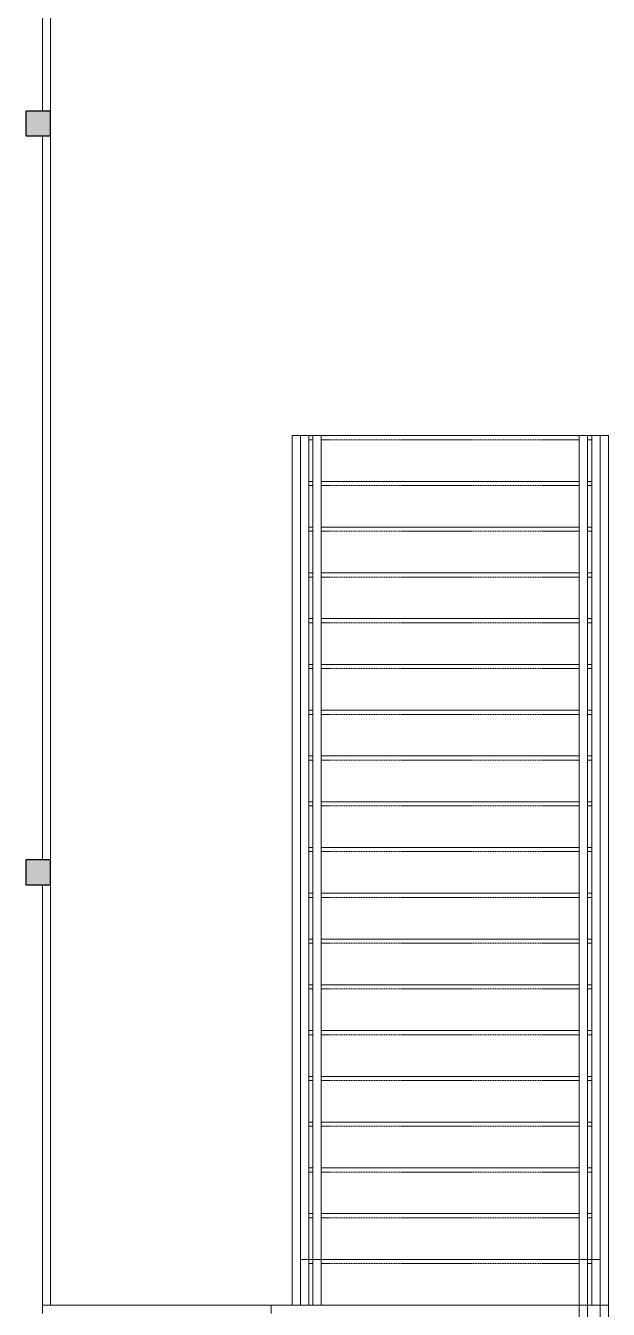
# Model space of a CAD drawing. Header units: inches. Extents: x -4688 to 1542, y -3558 to 978.
# Drawn here: x -674.5 to -534.5, y -1191.2 to -882.7 of the extents above; entities that cross this region are included whole.
import ezdxf

# ---------------------------------------------------------------- set-up
doc = ezdxf.new("R2010")
doc.units = ezdxf.units.IN
doc.header["$MEASUREMENT"] = 0
doc.linetypes.add('Overhead 1_16_', pattern=[0.101562, 0.0625, -0.039062])
for name, color, linetype, lineweight in [('A-COLS', 52, 'Continuous', 18), ('A-FLOR', 192, 'Continuous', 18), ('A-FLOR-HRAL', 11, 'Continuous', 18), ('S-STRS', 31, 'Continuous', 18)]:
    doc.layers.add(name, color=color, linetype=linetype, lineweight=lineweight)

# ---------------------------------------------------------------- blocks, each defined once
blk = doc.blocks.new('Top Rail Type - Top Rail_Internal_-7022820-1st Floor Power _ Signal')
at = {"layer": 'A-FLOR-HRAL', "lineweight": 9}
for p, q in [((-538.48, -981.19), (-536.48, -981.19)), ((-538.48, -1179.19), (-538.48, -981.19)), ((-536.48, -981.19), (-536.48, -1179.19)), ((-538.48, -1179.19), (-536.48, -1179.19)), ((-538.48, -1190.19), (-538.48, -1179.19)), ((-536.48, -1179.19), (-536.48, -1190.19)), ((-536.48, -1190.19), (-538.48, -1190.19))]:
    blk.add_line(p, q, dxfattribs=at)
blk = doc.blocks.new('Top Rail Type - Top Rail_Internal_-V43-1st Floor Power _ Signal')
at = {"layer": 'A-FLOR-HRAL', "lineweight": 9}
for p, q in [((-536.48, -981.19), (-538.48, -981.19)), ((-538.48, -981.19), (-538.48, -1179.19)), ((-536.48, -981.19), (-536.48, -1179.19)), ((-538.48, -1179.19), (-538.48, -1190.19)), ((-536.48, -1179.19), (-536.48, -1190.19)), ((-536.48, -1190.19), (-538.48, -1190.19))]:
    blk.add_line(p, q, dxfattribs=at)
blk = doc.blocks.new('Handrail Type - Handrail_Internal_-7022832-1st Floor Power _ Signal')
at = {"layer": 'A-FLOR-HRAL', "lineweight": 9}
for p, q in [((-541.48, -981.19), (-539.48, -981.19)), ((-541.48, -1179.19), (-541.48, -981.19)), ((-539.48, -981.19), (-539.48, -1179.19)), ((-541.48, -1179.19), (-539.48, -1179.19)), ((-541.48, -1190.19), (-541.48, -1179.19)), ((-539.48, -1179.19), (-539.48, -1190.19)), ((-539.48, -1190.19), (-541.48, -1190.19))]:
    blk.add_line(p, q, dxfattribs=at)
blk = doc.blocks.new('Handrail Type - Handrail_Internal_-V44-1st Floor Power _ Signal')
at = {"layer": 'A-FLOR-HRAL', "lineweight": 9}
for p, q in [((-539.48, -981.19), (-541.48, -981.19)), ((-541.48, -981.19), (-541.48, -1179.19)), ((-539.48, -981.19), (-539.48, -1179.19)), ((-541.48, -1179.19), (-541.48, -1190.19)), ((-539.48, -1179.19), (-539.48, -1190.19)), ((-539.48, -1190.19), (-541.48, -1190.19))]:
    blk.add_line(p, q, dxfattribs=at)
blk = doc.blocks.new('Top Rail Type - Top Rail_Internal_-7022844-1st Floor Power _ Signal')
at = {"layer": 'A-FLOR-HRAL', "lineweight": 9}
for p, q in [((-608.48, -981.19), (-606.48, -981.19)), ((-608.48, -1179.19), (-608.48, -981.19)), ((-606.48, -981.19), (-606.48, -1179.19)), ((-608.48, -1179.19), (-606.48, -1179.19)), ((-608.48, -1190.19), (-608.48, -1179.19)), ((-606.48, -1179.19), (-606.48, -1190.19)), ((-606.48, -1190.19), (-608.48, -1190.19))]:
    blk.add_line(p, q, dxfattribs=at)
blk = doc.blocks.new('Top Rail Type - Top Rail_Internal_-V45-1st Floor Power _ Signal')
at = {"layer": 'A-FLOR-HRAL', "lineweight": 9}
for p, q in [((-606.48, -981.19), (-608.48, -981.19)), ((-608.48, -981.19), (-608.48, -1179.19)), ((-606.48, -981.19), (-606.48, -1179.19)), ((-608.48, -1179.19), (-608.48, -1190.19)), ((-606.48, -1179.19), (-606.48, -1190.19)), ((-606.48, -1190.19), (-608.48, -1190.19))]:
    blk.add_line(p, q, dxfattribs=at)
blk = doc.blocks.new('Handrail Type - Handrail_Internal_-7022856-1st Floor Power _ Signal')
at = {"layer": 'A-FLOR-HRAL', "lineweight": 9}
for p, q in [((-605.48, -981.19), (-603.48, -981.19)), ((-605.48, -1179.19), (-605.48, -981.19)), ((-603.48, -981.19), (-603.48, -1179.19)), ((-605.48, -1179.19), (-603.48, -1179.19)), ((-605.48, -1190.19), (-605.48, -1179.19)), ((-603.48, -1179.19), (-603.48, -1190.19)), ((-603.48, -1190.19), (-605.48, -1190.19))]:
    blk.add_line(p, q, dxfattribs=at)
blk = doc.blocks.new('Handrail Type - Handrail_Internal_-V46-1st Floor Power _ Signal')
at = {"layer": 'A-FLOR-HRAL', "lineweight": 9}
for p, q in [((-603.48, -981.19), (-605.48, -981.19)), ((-605.48, -981.19), (-605.48, -1179.19)), ((-603.48, -981.19), (-603.48, -1179.19)), ((-605.48, -1179.19), (-605.48, -1190.19)), ((-603.48, -1179.19), (-603.48, -1190.19)), ((-603.48, -1190.19), (-605.48, -1190.19))]:
    blk.add_line(p, q, dxfattribs=at)
blk = doc.blocks.new('Top Rail Type - Top Rail_Internal_-8311756-1st Floor Power _ Signal')
at = {"layer": 'A-FLOR-HRAL', "lineweight": 9}
for p, q in [((-670.48, -903.19), (-670.48, -729.19)), ((-668.48, -729.19), (-668.48, -903.19)), ((-670.48, -1083.19), (-670.48, -909.19)), ((-668.48, -909.19), (-668.48, -1083.19)), ((-670.48, -1190.19), (-670.48, -1089.19)), ((-668.48, -1089.19), (-668.48, -1190.19))]:
    blk.add_line(p, q, dxfattribs=at)
blk = doc.blocks.new('Top Rail Type - Top Rail_Internal_-V134-1st Floor Power _ Signal')
at = {"layer": 'A-FLOR-HRAL', "lineweight": 9}
for p, q in [((-670.48, -729.19), (-670.48, -903.19)), ((-668.48, -729.19), (-668.48, -903.19)), ((-670.48, -909.19), (-670.48, -1083.19)), ((-668.48, -909.19), (-668.48, -1083.19)), ((-670.48, -1089.19), (-670.48, -1190.19)), ((-668.48, -1089.19), (-668.48, -1190.19))]:
    blk.add_line(p, q, dxfattribs=at)
blk = doc.blocks.new('Top Rail Type - Top Rail_Internal_-8314344-1st Floor Power _ Signal')
at = {"layer": 'A-FLOR-HRAL', "lineweight": 9}
for p, q in [((-536.48, -1190.19), (-534.48, -1190.19)), ((-536.48, -1193.19), (-536.48, -1190.19)), ((-534.48, -1190.19), (-534.48, -1193.19)), ((-536.48, -1266.19), (-536.48, -1199.19)), ((-534.48, -1199.19), (-534.48, -1266.19))]:
    blk.add_line(p, q, dxfattribs=at)
blk = doc.blocks.new('Top Rail Type - Top Rail_Internal_-V135-1st Floor Power _ Signal')
at = {"layer": 'A-FLOR-HRAL', "lineweight": 9}
for p, q in [((-534.48, -1190.19), (-536.48, -1190.19)), ((-536.48, -1190.19), (-536.48, -1193.19)), ((-534.48, -1190.19), (-534.48, -1193.19)), ((-536.48, -1199.19), (-536.48, -1266.19)), ((-534.48, -1199.19), (-534.48, -1266.19))]:
    blk.add_line(p, q, dxfattribs=at)
blk = doc.blocks.new('Top Rail Type - Top Rail_Internal_-8436617-1st Floor Power _ Signal')
at = {"layer": 'A-FLOR-HRAL', "lineweight": 9}
for p, q in [((-541.48, -1266.19), (-541.48, -1190.19)), ((-539.48, -1190.19), (-539.48, -1193.19)), ((-539.48, -1199.19), (-539.48, -1266.19))]:
    blk.add_line(p, q, dxfattribs=at)
blk = doc.blocks.new('Top Rail Type - Top Rail_Internal_-V145-1st Floor Power _ Signal')
at = {"layer": 'A-FLOR-HRAL', "lineweight": 9}
for p, q in [((-541.48, -1190.19), (-541.48, -1266.19)), ((-539.48, -1190.19), (-539.48, -1193.19)), ((-539.48, -1199.19), (-539.48, -1266.19))]:
    blk.add_line(p, q, dxfattribs=at)

msp = doc.modelspace()

# ---------------------------------------------------------------- hatches: boundary and pattern name
at = {"layer": 'A-COLS'}
for points in [[(-668.48, -909.19), (-668.48, -903.19), (-674.48, -903.19), (-674.48, -909.19)], [(-668.48, -1089.19), (-668.48, -1083.19), (-674.48, -1083.19), (-674.48, -1089.19)]]:
    msp.add_hatch(color=250, dxfattribs=at).paths.add_polyline_path(points, flags=0)

# ---------------------------------------------------------------- linework, layer by layer
at = {"layer": 'A-COLS', "color": 8, "lineweight": 30}
for p, q in [((-668.48, -903.19), (-674.48, -903.19)), ((-674.48, -903.19), (-674.48, -909.19)), ((-668.48, -909.19), (-668.48, -903.19)), ((-674.48, -909.19), (-668.48, -909.19)), ((-668.48, -1083.19), (-674.48, -1083.19)), ((-674.48, -1083.19), (-674.48, -1089.19)), ((-668.48, -1089.19), (-668.48, -1083.19)), ((-674.48, -1089.19), (-668.48, -1089.19))]:
    msp.add_line(p, q, dxfattribs=at)
at = {"layer": 'A-FLOR'}
for p, q in [((-610.48, -1190.19), (-615.48, -1190.19)), ((-605.48, -1190.19), (-606.48, -1190.19)), ((-541.48, -1190.19), (-603.48, -1190.19)), ((-538.48, -1190.19), (-539.48, -1190.19))]:
    msp.add_line(p, q, dxfattribs=at)
at = {"layer": 'S-STRS', "lineweight": 9}
for p, q in [((-608.48, -981.19), (-610.48, -981.19)), ((-610.48, -981.19), (-610.48, -1190.19)), ((-605.48, -981.19), (-606.48, -981.19)), ((-541.48, -981.19), (-603.48, -981.19)), ((-538.48, -981.19), (-539.48, -981.19)), ((-534.48, -981.19), (-536.48, -981.19)), ((-534.48, -981.19), (-534.48, -1190.19)), ((-605.48, -992.19), (-606.48, -992.19)), ((-541.48, -992.19), (-603.48, -992.19)), ((-538.48, -992.19), (-539.48, -992.19)), ((-605.48, -1003.19), (-606.48, -1003.19)), ((-541.48, -1003.19), (-603.48, -1003.19)), ((-538.48, -1003.19), (-539.48, -1003.19)), ((-605.48, -1014.19), (-606.48, -1014.19)), ((-541.48, -1014.19), (-603.48, -1014.19)), ((-538.48, -1014.19), (-539.48, -1014.19)), ((-605.48, -1025.19), (-606.48, -1025.19)), ((-541.48, -1025.19), (-603.48, -1025.19)), ((-538.48, -1025.19), (-539.48, -1025.19)), ((-605.48, -1036.19), (-606.48, -1036.19)), ((-541.48, -1036.19), (-603.48, -1036.19)), ((-538.48, -1036.19), (-539.48, -1036.19)), ((-605.48, -1047.19), (-606.48, -1047.19)), ((-541.48, -1047.19), (-603.48, -1047.19)), ((-538.48, -1047.19), (-539.48, -1047.19)), ((-605.48, -1058.19), (-606.48, -1058.19)), ((-541.48, -1058.19), (-603.48, -1058.19)), ((-538.48, -1058.19), (-539.48, -1058.19)), ((-605.48, -1069.19), (-606.48, -1069.19)), ((-541.48, -1069.19), (-603.48, -1069.19)), ((-538.48, -1069.19), (-539.48, -1069.19)), ((-605.48, -1080.19), (-606.48, -1080.19)), ((-541.48, -1080.19), (-603.48, -1080.19)), ((-538.48, -1080.19), (-539.48, -1080.19)), ((-605.48, -1091.19), (-606.48, -1091.19)), ((-541.48, -1091.19), (-603.48, -1091.19)), ((-538.48, -1091.19), (-539.48, -1091.19)), ((-605.48, -1102.19), (-606.48, -1102.19)), ((-541.48, -1102.19), (-603.48, -1102.19)), ((-538.48, -1102.19), (-539.48, -1102.19)), ((-605.48, -1113.19), (-606.48, -1113.19)), ((-541.48, -1113.19), (-603.48, -1113.19)), ((-538.48, -1113.19), (-539.48, -1113.19)), ((-605.48, -1124.19), (-606.48, -1124.19)), ((-541.48, -1124.19), (-603.48, -1124.19)), ((-538.48, -1124.19), (-539.48, -1124.19)), ((-605.48, -1135.19), (-606.48, -1135.19)), ((-541.48, -1135.19), (-603.48, -1135.19)), ((-538.48, -1135.19), (-539.48, -1135.19)), ((-605.48, -1146.19), (-606.48, -1146.19)), ((-541.48, -1146.19), (-603.48, -1146.19)), ((-538.48, -1146.19), (-539.48, -1146.19)), ((-605.48, -1157.19), (-606.48, -1157.19)), ((-541.48, -1157.19), (-603.48, -1157.19)), ((-538.48, -1157.19), (-539.48, -1157.19)), ((-605.48, -1168.19), (-606.48, -1168.19)), ((-541.48, -1168.19), (-603.48, -1168.19)), ((-538.48, -1168.19), (-539.48, -1168.19)), ((-605.48, -1179.19), (-606.48, -1179.19)), ((-541.48, -1179.19), (-603.48, -1179.19)), ((-538.48, -1179.19), (-539.48, -1179.19)), ((-670.48, -1190.19), (-670.48, -1192.19)), ((-615.48, -1190.19), (-670.48, -1190.19)), ((-615.48, -1192.19), (-615.48, -1190.19)), ((-610.48, -1190.19), (-608.48, -1190.19)), ((-605.48, -1190.19), (-606.48, -1190.19)), ((-541.48, -1190.19), (-603.48, -1190.19)), ((-538.48, -1190.19), (-539.48, -1190.19))]:
    msp.add_line(p, q, dxfattribs=at)
at = {"layer": 'S-STRS', "linetype": 'Overhead 1_16_', "lineweight": 9}
for p, q in [((-605.48, -982.19), (-606.48, -982.19)), ((-541.48, -982.19), (-603.48, -982.19)), ((-538.48, -982.19), (-539.48, -982.19)), ((-605.48, -993.19), (-606.48, -993.19)), ((-541.48, -993.19), (-603.48, -993.19)), ((-538.48, -993.19), (-539.48, -993.19)), ((-605.48, -1004.19), (-606.48, -1004.19)), ((-541.48, -1004.19), (-603.48, -1004.19)), ((-538.48, -1004.19), (-539.48, -1004.19)), ((-605.48, -1015.19), (-606.48, -1015.19)), ((-541.48, -1015.19), (-603.48, -1015.19)), ((-538.48, -1015.19), (-539.48, -1015.19)), ((-605.48, -1026.19), (-606.48, -1026.19)), ((-541.48, -1026.19), (-603.48, -1026.19)), ((-538.48, -1026.19), (-539.48, -1026.19)), ((-605.48, -1037.19), (-606.48, -1037.19)), ((-541.48, -1037.19), (-603.48, -1037.19)), ((-538.48, -1037.19), (-539.48, -1037.19)), ((-605.48, -1048.19), (-606.48, -1048.19)), ((-541.48, -1048.19), (-603.48, -1048.19)), ((-538.48, -1048.19), (-539.48, -1048.19)), ((-605.48, -1059.19), (-606.48, -1059.19)), ((-541.48, -1059.19), (-603.48, -1059.19)), ((-538.48, -1059.19), (-539.48, -1059.19)), ((-605.48, -1070.19), (-606.48, -1070.19)), ((-541.48, -1070.19), (-603.48, -1070.19)), ((-538.48, -1070.19), (-539.48, -1070.19)), ((-605.48, -1081.19), (-606.48, -1081.19)), ((-541.48, -1081.19), (-603.48, -1081.19)), ((-538.48, -1081.19), (-539.48, -1081.19)), ((-605.48, -1092.19), (-606.48, -1092.19)), ((-541.48, -1092.19), (-603.48, -1092.19)), ((-538.48, -1092.19), (-539.48, -1092.19)), ((-605.48, -1103.19), (-606.48, -1103.19)), ((-541.48, -1103.19), (-603.48, -1103.19)), ((-538.48, -1103.19), (-539.48, -1103.19)), ((-605.48, -1114.19), (-606.48, -1114.19)), ((-541.48, -1114.19), (-603.48, -1114.19)), ((-538.48, -1114.19), (-539.48, -1114.19)), ((-605.48, -1125.19), (-606.48, -1125.19)), ((-541.48, -1125.19), (-603.48, -1125.19)), ((-538.48, -1125.19), (-539.48, -1125.19)), ((-605.48, -1136.19), (-606.48, -1136.19)), ((-541.48, -1136.19), (-603.48, -1136.19)), ((-538.48, -1136.19), (-539.48, -1136.19)), ((-605.48, -1147.19), (-606.48, -1147.19)), ((-541.48, -1147.19), (-603.48, -1147.19)), ((-538.48, -1147.19), (-539.48, -1147.19)), ((-605.48, -1158.19), (-606.48, -1158.19)), ((-541.48, -1158.19), (-603.48, -1158.19)), ((-538.48, -1158.19), (-539.48, -1158.19)), ((-605.48, -1169.19), (-606.48, -1169.19)), ((-541.48, -1169.19), (-603.48, -1169.19)), ((-538.48, -1169.19), (-539.48, -1169.19)), ((-605.48, -1180.19), (-606.48, -1180.19)), ((-541.48, -1180.19), (-603.48, -1180.19)), ((-538.48, -1180.19), (-539.48, -1180.19))]:
    msp.add_line(p, q, dxfattribs=at)

# ---------------------------------------------------------------- block references
at = {"layer": 'A-FLOR-HRAL', "lineweight": 9}
for name in ['Top Rail Type - Top Rail_Internal_-8311756-1st Floor Power _ Signal', 'Top Rail Type - Top Rail_Internal_-V134-1st Floor Power _ Signal', 'Top Rail Type - Top Rail_Internal_-7022844-1st Floor Power _ Signal', 'Top Rail Type - Top Rail_Internal_-V45-1st Floor Power _ Signal', 'Handrail Type - Handrail_Internal_-7022856-1st Floor Power _ Signal', 'Handrail Type - Handrail_Internal_-V46-1st Floor Power _ Signal', 'Handrail Type - Handrail_Internal_-7022832-1st Floor Power _ Signal', 'Handrail Type - Handrail_Internal_-V44-1st Floor Power _ Signal', 'Top Rail Type - Top Rail_Internal_-7022820-1st Floor Power _ Signal', 'Top Rail Type - Top Rail_Internal_-V43-1st Floor Power _ Signal', 'Top Rail Type - Top Rail_Internal_-8436617-1st Floor Power _ Signal', 'Top Rail Type - Top Rail_Internal_-V145-1st Floor Power _ Signal', 'Top Rail Type - Top Rail_Internal_-8314344-1st Floor Power _ Signal', 'Top Rail Type - Top Rail_Internal_-V135-1st Floor Power _ Signal']:
    msp.add_blockref(name, (0, 0), dxfattribs=at)

doc.saveas('drawing.dxf')
